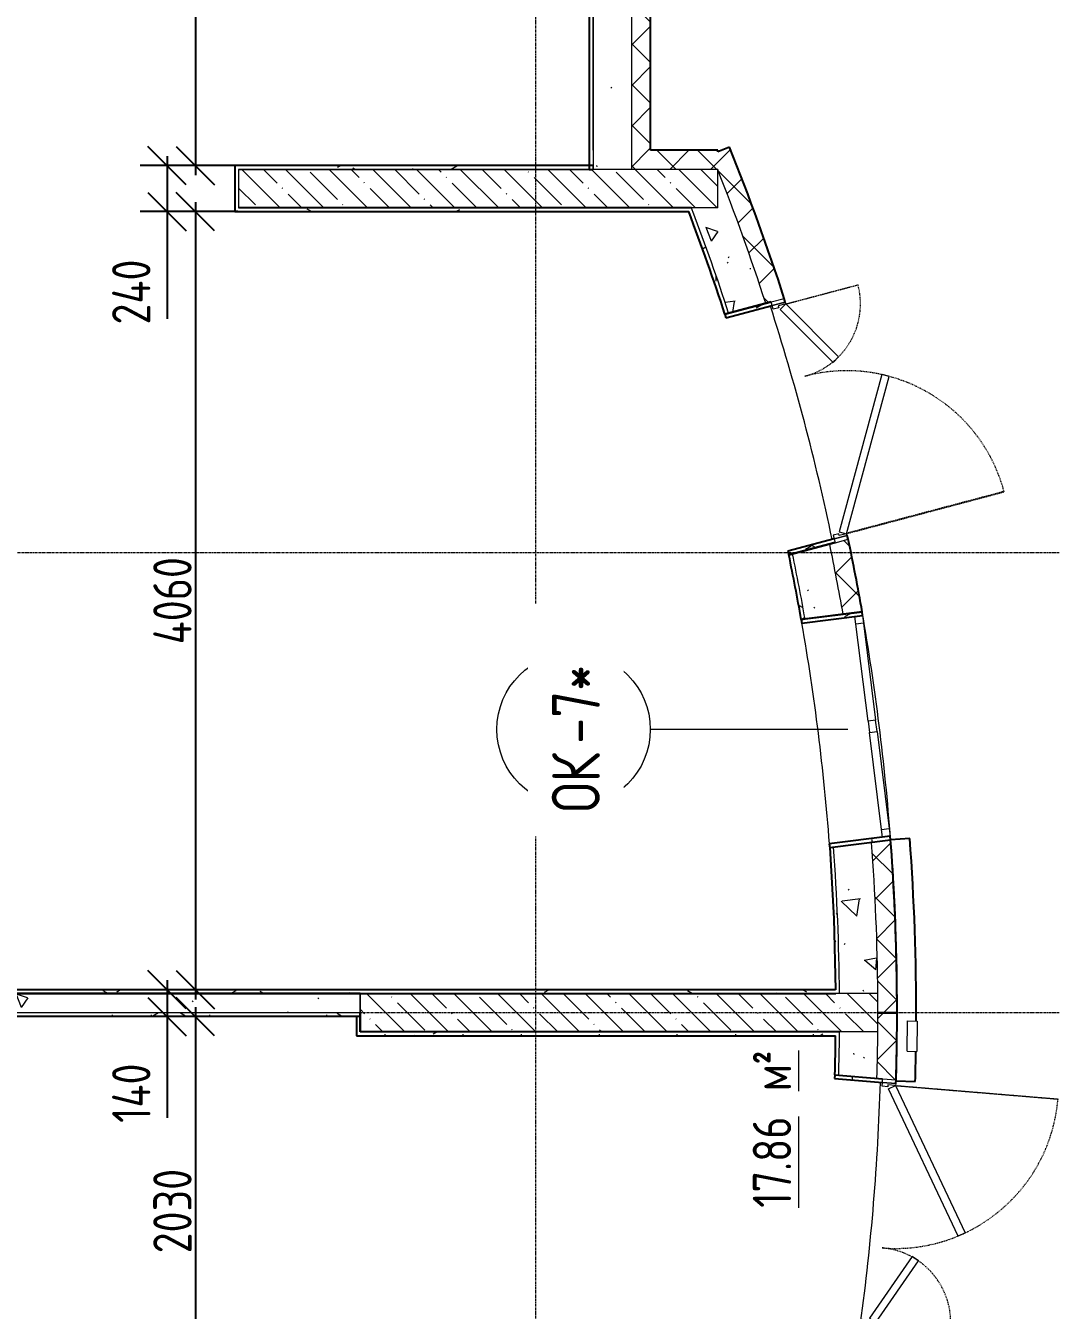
# Model space of a CAD drawing. Header units: millimetres. Extents: x -11854 to 4360091, y -19344 to 4989148.
# Drawn here: x 19502 to 24894, y 53710 to 60413 of the extents above; entities that cross this region are included whole.
import ezdxf

# ---------------------------------------------------------------- set-up
doc = ezdxf.new("R2010")
doc.units = ezdxf.units.MM
doc.linetypes.add('Линия сетки', pattern=[22.225, 12.7, -3.175, 3.175, -3.175])
doc.linetypes.add('Штрих', pattern=[6.35, 3.175, -3.175])
doc.layers.get('0').update_dxf_attribs({"color": 254})
doc.layers.get('Defpoints').update_dxf_attribs({"color": 254})
for name, color, linetype, lineweight in [('A-ANNO-DIMS', 254, 'Continuous', 9), ('A-AREA-IDEN', 254, 'Continuous', 9), ('A-DOOR', 254, 'Continuous', 9), ('A-DOOR-FRAM', 254, 'Continuous', 18), ('A-FLOR', 254, 'Continuous', 9), ('A-GLAZ', 254, 'Continuous', 9), ('A-GLAZ-IDEN', 254, 'Continuous', 9), ('A-WALL', 254, 'Continuous', 9), ('E-COMM', 254, 'Continuous', 9), ('S-GRID', 254, 'Continuous', 9)]:
    doc.layers.add(name, color=color, linetype=linetype, lineweight=lineweight)
doc.styles.add('ISOCPEUR', font='isocpeur.ttf', dxfattribs={"width": 0.8, "height": 200})
doc.styles.add('ISOCPEUR_1', font='isocpeur.ttf', dxfattribs={"width": 0.8, "height": 250})
doc.styles.add('ISOCPEUR_B', font='', dxfattribs={"width": 0.8, "height": 200})
doc.styles.add('ISOCPEUR_B_1', font='', dxfattribs={"width": 0.8, "height": 200})
doc.styles.get('ISOCPEUR_B').set_extended_font_data('ISOCPEUR', bold=True)
doc.styles.get('ISOCPEUR_B_1').set_extended_font_data('ISOCPEUR', bold=True)
doc.dimstyles.new('2_0_мм_ISOCPEUR', dxfattribs={"dimscale": 304.8, "dimtxt": 199.196235, "dimasz": 0.656168, "dimexe": 0.459318, "dimexo": 0.625, "dimgap": 0.065617, "dimtad": 1, "dimdec": 0, "dimtxsty": 'ISOCPEUR', "dimblk1": 'OBLIQUE', "dimblk2": 'OBLIQUE', "dimsah": 1, "dimcen": 2.5, "dimdle": 0.164042, "dimazin": 3, "dimtfac": 1, "dimtix": 1, "dimtmove": 0, "dimatfit": 3, "dimfxl": 0.787402, "dimfxlon": 1, "dimtvp": 1, "dimarcsym": 2})
doc.dimstyles.new('2_0_мм_ISOCPEUR_1', dxfattribs={"dimscale": 304.8, "dimtxt": 199.196235, "dimasz": 0.656168, "dimexe": 0.459318, "dimexo": 0.625, "dimgap": 0.065617, "dimtad": 1, "dimdec": 0, "dimtxsty": 'ISOCPEUR', "dimblk1": 'OBLIQUE', "dimblk2": 'OBLIQUE', "dimsah": 1, "dimcen": 2.5, "dimdle": 0.164042, "dimazin": 3, "dimtfac": 1, "dimtix": 1, "dimtmove": 1, "dimatfit": 3, "dimfxl": 0.787402, "dimfxlon": 1, "dimtvp": 1, "dimarcsym": 2})
pattern_1 = [(140, (23408.74, 513535.3), (63.7558, 728.7365), [76.2, -838.2]), (85, (23408.74, 513535.3), (-764.2276, -140.9716), [60.96, -670.56]), (190.451, (23414.05, 513596.05), (-700.4668, 587.77), [64.76, -712.36]), (136.184, (23205.5, 513535.3), (168.171, 1084.3162), [114.3, -1257.3]), (186.636, (23219.6, 513625.7), (-989.7098, 949.61), [97.14, -1068.54]), (81.184, (23205.5, 513535.3), (-989.7012, 949.6206), [91.44, -1005.84]), (111, (23256.34, 513636.9), (409.0606, 606.4579), [76.2, -838.2]), (56, (23256.34, 513636.9), (-736.7529, 247.2083), [60.96, -670.56]), (161.451, (23290.4, 513687.46), (-327.6855, 853.6683), [64.76, -712.36]), (127.5, (23408.74, 513535.32), (-338.22012, 12.3547), [6.706, -655.726, 6.706, -674.014, -673.1]), (127.5, (23408.74, 513535.32), (-338.22012, 12.3547), [-1343.152, 6.706, -666.394]), (97.5, (23408.74, 513535.32), (-400.72213, 267.27887), [6.706, -381.406, 6.706, -640.486, -256.54]), (97.5, (23408.74, 513535.32), (-400.72213, 267.27887), [-1035.304, 6.706, -249.834]), (57.5, (23408.74, 513308.76), (22.91534, 542.36333), [6.706, -247.294, 6.706, -1837.334]), (57.5, (23408.74, 513308.76), (22.91534, 542.36333), [-260.706, -785.774, 6.706, -1044.854]), (47.5, (23408.74, 513207.16), (-101.7071, 592.51696), [6.706, -323.494, 6.706, -1266.342]), (47.5, (23408.74, 513207.16), (-101.7071, 592.51696), [-336.906, -519.582, 6.706, -740.054])]
pattern_2 = [(135, (23408.74, 513535.32), (-106.066017, -106.066017), []), (225, (23408.74, 513535.32), (106.066017, -106.066017), [])]
pattern_3 = [(135, (23408.74, 513535.32), (-114.04925, -114.04925), []), (135, (23408.74, 513649.37), (-114.04925, -114.04925), [201.612, -40.322, 3.353, -36.97])]
pattern_4 = [(90, (23408.74, 513535.32), (-101.6, 406.4), [33.528, -271.272, 33.528, -271.272, -1625.6]), (90, (23408.74, 513535.32), (-101.6, 406.4), [-609.6, 33.528, -576.072, 33.528, -271.272, -711.2]), (90, (23408.74, 513535.32), (-101.6, 406.4), [-1524, 33.528, -169.672, 33.528, -474.472]), (210, (23357.94, 513687.72), (-301.152724, -291.18818), [33.528, -271.272, 33.528, -1896.872]), (210, (23357.94, 513687.72), (-301.152724, -291.18818), [-338.328, -271.272, 33.528, -576.072, -1016]), (210, (23357.94, 513687.72), (-301.152724, -291.18818), [-1219.2, 33.528, -271.272, 33.528, -677.672]), (210, (23357.94, 513687.72), (-301.152724, -291.18818), [-1557.528, -169.672, 33.528, -474.472]), (330, (23154.74, 513738.52), (402.752724, -115.21182), [33.528, -271.272, 33.528, -1896.872]), (330, (23154.74, 513738.52), (402.752724, -115.21182), [-338.328, -271.272, 33.528, -576.072, -1016]), (330, (23154.74, 513738.52), (402.752724, -115.21182), [-1219.2, 33.528, -271.272, 33.528, -677.672]), (330, (23154.74, 513738.52), (402.752724, -115.21182), [-1557.528, -169.672, 33.528, -474.472])]

# ---------------------------------------------------------------- blocks, each defined once
blk = doc.blocks.new('Окно 1800х800 - ОК 1200Х1800_ОК-3_1 _ВНУТРЕННИЕ ОКНА_ EI 31-7438847-1Д')
at = {"layer": 'A-GLAZ', "lineweight": 18}
for p, q in [((-455, -110), (-415, -110)), ((-415, -110), (-415, -150)), ((665, -110), (705, -110)), ((665, -150), (665, -110)), ((-415, -150), (-455, -150)), ((705, -150), (665, -150))]:
    blk.add_line(p, q, dxfattribs=at)
at = {"layer": 'A-GLAZ'}
for p, q in [((-415, -110), (-415, -150)), ((-415, -110), (95, -110)), ((155, -110), (95, -110)), ((95, -110), (95, -150)), ((155, -110), (665, -110)), ((155, -150), (155, -110)), ((665, -150), (665, -110)), ((95, -150), (-415, -150)), ((95, -150), (155, -150)), ((665, -150), (155, -150))]:
    blk.add_line(p, q, dxfattribs=at)
blk = doc.blocks.new('Дверь_Двупольная_внутренняя ПВХ профиль - Дверной блок наружный металлический остекленный ДНМО 24х13 Л-6073768-1Д')
at = {"layer": 'A-DOOR', "linetype": 'Штрих'}
for p, q in [((618, 1000), (618, 150)), ((-618, 540), (-618, 150))]:
    blk.add_line(p, q, dxfattribs=at)
at = {"layer": 'A-DOOR'}
for p, q in [((620, 1000), (618, 1000)), ((-620, 540), (-618, 540)), ((-650, 150), (-630, 150)), ((-650, 80), (-650, 150)), ((-630, 150), (-630, 80)), ((-618, 150), (-620, 150)), ((618, 150), (620, 150)), ((650, 150), (630, 150)), ((630, 150), (630, 80)), ((650, 80), (650, 150)), ((-630, 80), (-650, 80)), ((630, 80), (650, 80))]:
    blk.add_line(p, q, dxfattribs=at)
at = {"layer": 'A-DOOR', "linetype": 'Штрих', "lineweight": 18}
for p, q in [((620, 150), (620, 1000)), ((-620, 150), (-620, 540))]:
    blk.add_line(p, q, dxfattribs=at)
at = {"layer": 'A-DOOR', "lineweight": 18}
for p, q in [((-116.1, 575), (-136.1, 540.4)), ((-136.1, 540.4), (600, 115.4)), ((620, 150), (-116.1, 575)), ((-620, 150), (-282.3, 345)), ((-282.3, 345), (-262.3, 310.4)), ((-262.3, 310.4), (-600, 115.4)), ((-600, 115.4), (-620, 150)), ((600, 115.4), (620, 150))]:
    blk.add_line(p, q, dxfattribs=at)
at = {"layer": 'A-DOOR', "linetype": 'Штрих'}
for centre, radius, start, end in [((620, 150), 850, 90, 180), ((-620, 150), 390, 360, 90)]:
    blk.add_arc(centre, radius, start, end, dxfattribs=at)
at = {"layer": 'A-DOOR-FRAM'}
for p, q in [((-630, 150), (-620, 150)), ((-630, 80), (-630, 150)), ((-620, 150), (-620, 110)), ((630, 150), (620, 150)), ((620, 150), (620, 110)), ((630, 80), (630, 150)), ((-610, 80), (-630, 80)), ((-620, 110), (-610, 110)), ((-610, 110), (-610, 80)), ((620, 110), (610, 110)), ((610, 110), (610, 80)), ((610, 80), (630, 80))]:
    blk.add_line(p, q, dxfattribs=at)
blk = doc.blocks.new('Дверь_Двупольная_внутренняя ПВХ профиль - Дверной блок наружный металлический остекленный ДНМО 24х13-6796592-1Д')
at = {"layer": 'A-DOOR'}
for p, q in [((-630, -80), (-650, -80)), ((-650, -80), (-650, -150)), ((-630, -150), (-630, -80)), ((630, -150), (630, -80)), ((630, -80), (650, -80)), ((650, -80), (650, -150)), ((-650, -150), (-630, -150)), ((-618, -150), (-620, -150)), ((618, -150), (620, -150)), ((650, -150), (630, -150)), ((-620, -540), (-618, -540)), ((620, -1000), (618, -1000))]:
    blk.add_line(p, q, dxfattribs=at)
at = {"layer": 'A-DOOR', "lineweight": 18}
for p, q in [((-600, -115.4), (-620, -150)), ((-262.3, -310.4), (-600, -115.4)), ((-136.1, -540.4), (600, -115.4)), ((600, -115.4), (620, -150)), ((-620, -150), (-282.3, -345)), ((620, -150), (-116.1, -575)), ((-282.3, -345), (-262.3, -310.4)), ((-116.1, -575), (-136.1, -540.4))]:
    blk.add_line(p, q, dxfattribs=at)
at = {"layer": 'A-DOOR', "linetype": 'Штрих', "lineweight": 18}
for p, q in [((-620, -150), (-620, -540)), ((620, -150), (620, -1000))]:
    blk.add_line(p, q, dxfattribs=at)
at = {"layer": 'A-DOOR', "linetype": 'Штрих'}
for p, q in [((-618, -540), (-618, -150)), ((618, -1000), (618, -150))]:
    blk.add_line(p, q, dxfattribs=at)
for centre, radius, start, end in [((-620, -150), 390, 270, 0), ((620, -150), 850, 180, 270)]:
    blk.add_arc(centre, radius, start, end, dxfattribs=at)
at = {"layer": 'A-DOOR-FRAM'}
for p, q in [((-630, -80), (-630, -150)), ((-610, -80), (-630, -80)), ((-620, -150), (-620, -110)), ((-620, -110), (-610, -110)), ((-610, -110), (-610, -80)), ((610, -80), (630, -80)), ((610, -110), (610, -80)), ((620, -110), (610, -110)), ((620, -150), (620, -110)), ((630, -80), (630, -150)), ((-630, -150), (-620, -150)), ((630, -150), (620, -150))]:
    blk.add_line(p, q, dxfattribs=at)
blk = doc.blocks.new('Домофон - AA-12-7442738-1Д')
at = {"layer": 'E-COMM'}
for p, q in [((9759.6, 441550), (9759.2, 441501)), ((9759.6, 441550), (9917.6, 441548.4)), ((9917.6, 441548.4), (9917.1, 441499.4)), ((9917.1, 441499.4), (9759.2, 441501))]:
    blk.add_line(p, q, dxfattribs=at)
blk = doc.blocks.new('_Oblique')
at = {"color": 0, "linetype": 'ByBlock', "lineweight": -2}
blk.add_line((-0.5, -0.5), (0.5, 0.5), dxfattribs=at)
blk = doc.blocks.new('*D670')
at = {"layer": 'A-ANNO-DIMS', "color": 0, "lineweight": -2, "transparency": 16777216}
for p, q in [((20387.2, 63092.4), (20387.2, 59632.4)), ((20608.1, 63042.4), (20247.2, 63042.4)), ((20608.1, 59682.4), (20247.2, 59682.4))]:
    blk.add_line(p, q, dxfattribs=at)
at = {"layer": 'Defpoints', "color": 0, "transparency": 16777216}
for p in [(20627.2, 63042.4), (20387.2, 59682.4), (20627.2, 59682.4)]:
    blk.add_point(p, dxfattribs=at)
at = {"layer": 'A-ANNO-DIMS', "color": 0, "lineweight": -2, "transparency": 16777216, "xscale": 200, "yscale": 200, "zscale": 200}
for p, rotation in [((20387.2, 63042.4), 90), ((20387.2, 59682.4), 270)]:
    blk.add_blockref('_Oblique', p, dxfattribs=dict(at, rotation=rotation))
at = {"layer": 'A-ANNO-DIMS', "color": 0, "transparency": 16777216, "insert": (20267.2, 61362.4), "char_height": 200, "width": 533.233, "attachment_point": 5, "rotation": 90, "style": 'ISOCPEUR'}
blk.add_mtext('\\A1;3360', dxfattribs=at)
blk = doc.blocks.new('*D671')
at = {"layer": 'A-ANNO-DIMS', "color": 0, "lineweight": -2, "transparency": 16777216}
for p, q in [((20239.2, 59732.4), (20239.2, 59442.4)), ((20608.1, 59682.4), (20099.2, 59682.4)), ((20608.1, 59442.4), (20099.2, 59442.4)), ((20239.2, 59442.4), (20239.2, 58882.4))]:
    blk.add_line(p, q, dxfattribs=at)
at = {"layer": 'Defpoints', "color": 0, "transparency": 16777216}
for p in [(20627.2, 59682.4), (20239.2, 59442.4), (20627.2, 59442.4)]:
    blk.add_point(p, dxfattribs=at)
at = {"layer": 'A-ANNO-DIMS', "color": 0, "lineweight": -2, "transparency": 16777216, "xscale": 200, "yscale": 200, "zscale": 200}
for p, rotation in [((20239.2, 59682.4), 90), ((20239.2, 59442.4), 270)]:
    blk.add_blockref('_Oblique', p, dxfattribs=dict(at, rotation=rotation))
at = {"layer": 'A-ANNO-DIMS', "color": 0, "transparency": 16777216, "insert": (19952.6, 58853.3), "char_height": 200, "width": 418.312, "attachment_point": 1, "rotation": 90, "line_spacing_factor": 1.149209, "style": 'ISOCPEUR'}
blk.add_mtext('\\A1;240', dxfattribs=at)
blk = doc.blocks.new('*D672')
at = {"layer": 'A-ANNO-DIMS', "color": 0, "lineweight": -2, "transparency": 16777216}
for p, q in [((20387.2, 59492.4), (20387.2, 55332.4)), ((20608.1, 59442.4), (20247.2, 59442.4)), ((20608.1, 55382.4), (20247.2, 55382.4))]:
    blk.add_line(p, q, dxfattribs=at)
at = {"layer": 'Defpoints', "color": 0, "transparency": 16777216}
for p in [(20627.2, 59442.4), (20387.2, 55382.4), (20627.2, 55382.4)]:
    blk.add_point(p, dxfattribs=at)
at = {"layer": 'A-ANNO-DIMS', "color": 0, "lineweight": -2, "transparency": 16777216, "xscale": 200, "yscale": 200, "zscale": 200}
for p, rotation in [((20387.2, 59442.4), 90), ((20387.2, 55382.4), 270)]:
    blk.add_blockref('_Oblique', p, dxfattribs=dict(at, rotation=rotation))
at = {"layer": 'A-ANNO-DIMS', "color": 0, "transparency": 16777216, "insert": (20267.2, 57412.4), "char_height": 200, "width": 551.62, "attachment_point": 5, "rotation": 90, "style": 'ISOCPEUR'}
blk.add_mtext('\\A1;4060', dxfattribs=at)
blk = doc.blocks.new('*D673')
at = {"layer": 'A-ANNO-DIMS', "color": 0, "lineweight": -2, "transparency": 16777216}
for p, q in [((20239.2, 55432.4), (20239.2, 55242.4)), ((20608.1, 55382.4), (20099.2, 55382.4)), ((20608.1, 55242.4), (20099.2, 55242.4)), ((20239.2, 55242.4), (20239.2, 54714.4))]:
    blk.add_line(p, q, dxfattribs=at)
at = {"layer": 'Defpoints', "color": 0, "transparency": 16777216}
for p in [(20627.2, 55382.4), (20239.2, 55242.4), (20627.2, 55242.4)]:
    blk.add_point(p, dxfattribs=at)
at = {"layer": 'A-ANNO-DIMS', "color": 0, "lineweight": -2, "transparency": 16777216, "xscale": 200, "yscale": 200, "zscale": 200}
for p, rotation in [((20239.2, 55382.4), 90), ((20239.2, 55242.4), 270)]:
    blk.add_blockref('_Oblique', p, dxfattribs=dict(at, rotation=rotation))
at = {"layer": 'A-ANNO-DIMS', "color": 0, "transparency": 16777216, "insert": (19952.6, 54687.6), "char_height": 200, "width": 381.537, "attachment_point": 1, "rotation": 90, "line_spacing_factor": 1.149209, "style": 'ISOCPEUR'}
blk.add_mtext('\\A1;140', dxfattribs=at)
blk = doc.blocks.new('*D674')
at = {"layer": 'A-ANNO-DIMS', "color": 0, "lineweight": -2, "transparency": 16777216}
for p, q in [((20608.1, 55242.4), (20247.2, 55242.4)), ((20387.2, 55292.4), (20387.2, 53162.4)), ((20608.1, 53212.4), (20247.2, 53212.4))]:
    blk.add_line(p, q, dxfattribs=at)
at = {"layer": 'Defpoints', "color": 0, "transparency": 16777216}
for p in [(20627.2, 55242.4), (20387.2, 53212.4), (20627.2, 53212.4)]:
    blk.add_point(p, dxfattribs=at)
at = {"layer": 'A-ANNO-DIMS', "color": 0, "lineweight": -2, "transparency": 16777216, "xscale": 200, "yscale": 200, "zscale": 200}
for p, rotation in [((20387.2, 55242.4), 90), ((20387.2, 53212.4), 270)]:
    blk.add_blockref('_Oblique', p, dxfattribs=dict(at, rotation=rotation))
at = {"layer": 'A-ANNO-DIMS', "color": 0, "transparency": 16777216, "insert": (20267.2, 54227.4), "char_height": 200, "width": 533.233, "attachment_point": 5, "rotation": 90, "style": 'ISOCPEUR'}
blk.add_mtext('\\A1;2030', dxfattribs=at)
blk = doc.blocks.new('Марка окна - Марка окна-2857-1Д')
at = {"layer": 'A-GLAZ-IDEN'}
blk.add_circle((0, 0), 4.001, dxfattribs=at)

msp = doc.modelspace()

# ---------------------------------------------------------------- hatches: boundary and pattern name
at = {"layer": 'A-WALL'}
h = msp.add_hatch(dxfattribs=at)
h.set_pattern_fill('FP_1', color=8, angle=90, style=0, pattern_type=2)
h.set_pattern_definition(pattern_2)
h.paths.add_polyline_path([(22762, 63262.4), (22662, 63262.4), (22662, 62462.4), (22762, 62462.4), (22762, 63062.4)])
h.paths.add_polyline_path([(22762, 60862.4), (22662, 60862.4), (22662, 59762.4), (22762, 59762.4), (22762, 60196.9)])
h = msp.add_hatch(dxfattribs=at)
h.set_pattern_fill('FP_5', color=8, angle=90, style=0, pattern_type=2)
h.set_pattern_definition(pattern_4)
h.paths.add_polyline_path([(22462, 63042.4), (22442, 63042.4), (22442, 62462.4), (22462, 62462.4)])
h.paths.add_polyline_path([(22462, 59762.4), (22462, 60862.4), (22442, 60862.4), (22442, 59662.4), (22462, 59662.4), (22462, 59682.4)])
h = msp.add_hatch(dxfattribs=at)
h.set_pattern_fill('FP_2', color=8, angle=90, style=0, pattern_type=2)
h.set_pattern_definition(pattern_1)
h.paths.add_polyline_path([(22662, 63062.4), (22462, 63062.4), (22462, 62462.4), (22662, 62462.4)])
h.paths.add_polyline_path([(22662, 60862.4), (22462, 60862.4), (22462, 59662.4), (22662, 59662.4), (22662, 60196.9)])
h = msp.add_hatch(dxfattribs=at)
h.set_pattern_fill('FP_1', color=8, angle=90, style=0, pattern_type=2)
h.set_pattern_definition(pattern_2)
h.paths.add_polyline_path([(23112, 59662.6), (23112, 59762.4), (22662, 59762.4), (22662, 59662.4), (23112, 59662.4)])
h = msp.add_hatch(dxfattribs=at)
h.set_pattern_fill('FP_1', color=8, angle=90, style=0, pattern_type=2)
h.set_pattern_definition(pattern_2)
h.paths.add_polyline_path([(24047.8, 55262.4), (24044.1, 55563.1), (24032.9, 55863.7), (24014.2, 56163.8), (23914.8, 56151.4), (23931.5, 55888.7), (23942.3, 55625.6), (23947.7, 55312.4), (23947.8, 55262.4)])
h.paths.add_polyline_path([(23865.6, 57354.6), (23828, 57557.8), (23792.4, 57733.2), (23696, 57707.6), (23732.5, 57525.2), (23766.2, 57342.2)])
h.paths.add_polyline_path([(23459.4, 58989.8), (23370, 59255.2), (23274.6, 59518.5), (23173, 59779.5), (23112, 59754.9), (23112, 59662.4), (23242.7, 59315.2), (23362.6, 58964.1), (23459, 58989.7)])
h = msp.add_hatch(dxfattribs=at)
h.set_pattern_fill('FP_5', color=8, angle=90, style=0, pattern_type=2)
h.set_pattern_definition(pattern_4)
h.paths.add_polyline_path([(22462, 59662.4), (22462, 59682.4), (20592, 59682.4), (20592, 59662.4), (20612, 59662.4)])
h = msp.add_hatch(dxfattribs=at)
h.set_pattern_fill('FP_5', color=8, angle=90, style=0, pattern_type=2)
h.set_pattern_definition(pattern_4)
h.paths.add_polyline_path([(20612, 59662.4), (20592, 59662.4), (20592, 59442.4), (20612, 59442.4), (20612, 59462.4)])
h = msp.add_hatch(dxfattribs=at)
h.set_pattern_fill('FP_3', color=8, angle=90, style=0, pattern_type=2)
h.set_pattern_definition(pattern_3)
h.paths.add_polyline_path([(22462, 59662.4), (20612, 59662.4), (20612, 59462.4), (22462, 59462.4)])
h = msp.add_hatch(dxfattribs=at)
h.set_pattern_fill('FP_3', color=8, angle=90, style=0, pattern_type=2)
h.set_pattern_definition(pattern_3)
h.paths.add_polyline_path([(23112, 59662.4), (22462, 59662.4), (22462, 59462.4), (23112, 59462.4)])
h = msp.add_hatch(dxfattribs=at)
h.set_pattern_fill('FP_2', color=8, angle=90, style=0, pattern_type=2)
h.set_pattern_definition(pattern_1)
h.paths.add_polyline_path([(23947.4, 55362.4), (23942.3, 55625.6), (23931.5, 55888.7), (23914.8, 56151.4), (23716.1, 56126.6), (23737.9, 55744.8), (23747.4, 55362.4), (23768.5, 55362.4)])
h.paths.add_polyline_path([(23766.2, 57342.2), (23726, 57557.8), (23696, 57707.6), (23502.4, 57656.2), (23536.2, 57487), (23567.5, 57317.4)])
h.paths.add_polyline_path([(23362.6, 58964.1), (23242.7, 59315.2), (23112, 59662.4), (23112, 59462.4), (22975, 59462.4), (22996.2, 59405.2), (23091.6, 59141.3), (23169, 58912.7)])
h = msp.add_hatch(dxfattribs=at)
h.set_pattern_fill('FP_5', color=8, angle=90, style=0, pattern_type=2)
h.set_pattern_definition(pattern_4)
h.paths.add_polyline_path([(22982.6, 59442.4), (22975, 59462.4), (20612, 59462.4), (20612, 59442.4), (22961.3, 59442.4)])
h = msp.add_hatch(dxfattribs=at)
h.set_pattern_fill('FP_5', color=8, angle=90, style=0, pattern_type=2)
h.set_pattern_definition(pattern_4)
h.paths.add_polyline_path([(23747.4, 55362.4), (23737.9, 55744.8), (23716.1, 56126.6), (23696.2, 56124.2), (23717.6, 55753.5), (23727.4, 55362.4)])
h.paths.add_polyline_path([(23567.5, 57317.4), (23522.1, 57557.8), (23502.4, 57656.2), (23483.1, 57651.1), (23516.6, 57483.2), (23547.6, 57314.9)])
h.paths.add_polyline_path([(23169, 58912.7), (23079, 59178.7), (22982.6, 59442.4), (22961.3, 59442.4), (23070.5, 59141.3), (23149.6, 58907.6)])
h = msp.add_hatch(dxfattribs=at)
h.set_pattern_fill('FP_5', color=8, angle=90, style=0, pattern_type=2)
h.set_pattern_definition(pattern_4)
h.paths.add_polyline_path([(23396.4, 58952.4), (23391.3, 58971.7), (23149.6, 58907.6), (23154.8, 58888.2), (23389, 58950.4)])
h = msp.add_hatch(dxfattribs=at)
h.set_pattern_fill('FP_5', color=8, angle=90, style=0, pattern_type=2)
h.set_pattern_definition(pattern_4)
h.paths.add_polyline_path([(23724.8, 57715.2), (23719.6, 57734.5), (23478, 57670.4), (23483.1, 57651.1)])
h = msp.add_hatch(dxfattribs=at)
h.set_pattern_fill('FP_5', color=8, angle=90, style=0, pattern_type=2)
h.set_pattern_definition(pattern_4)
h.paths.add_polyline_path([(23868, 57334.8), (23865.6, 57354.6), (23547.6, 57314.9), (23550.1, 57295.1)])
h = msp.add_hatch(dxfattribs=at)
h.set_pattern_fill('FP_5', color=8, angle=90, style=0, pattern_type=2)
h.set_pattern_definition(pattern_4)
h.paths.add_polyline_path([(24014.2, 56163.8), (24011.7, 56183.7), (23693.8, 56144), (23696.2, 56124.2)])
h = msp.add_hatch(dxfattribs=at)
h.set_pattern_fill('FP_5', color=8, angle=90, style=0, pattern_type=2)
h.set_pattern_definition(pattern_4)
h.paths.add_polyline_path([(23727.4, 55362.4), (23727.2, 55382.4), (18797, 55382.4), (18797, 55362.4), (23337.4, 55362.4)])
h = msp.add_hatch(dxfattribs=at)
h.set_pattern_fill('FP_2', color=8, angle=90, style=0, pattern_type=2)
h.set_pattern_definition(pattern_1)
h.paths.add_polyline_path([(21247, 55262.4), (21247, 55362.4), (19082, 55362.4), (19082, 55262.4), (19102, 55262.4)])
h = msp.add_hatch(dxfattribs=at)
h.set_pattern_fill('FP_3', color=8, angle=90, style=0, pattern_type=2)
h.set_pattern_definition(pattern_3)
h.paths.add_polyline_path([(23947.4, 55162.4), (23947.4, 55362.4), (21247, 55362.4), (21247, 55162.4), (23768.5, 55162.4)])
h = msp.add_hatch(dxfattribs=at)
h.set_pattern_fill('FP_5', color=8, angle=90, style=0, pattern_type=2)
h.set_pattern_definition(pattern_4)
h.paths.add_polyline_path([(21247, 55262.4), (19102, 55262.4), (19102, 55242.4), (21247, 55242.4)])
h = msp.add_hatch(dxfattribs=at)
h.set_pattern_fill('FP_2', color=8, angle=90, style=0, pattern_type=2)
h.set_pattern_definition(pattern_1)
h.paths.add_polyline_path([(23947.8, 55262.4), (23947.4, 55262.4), (23947.7, 55212.4)])
h.paths.add_polyline_path([(23947.4, 55162.4), (23747.4, 55162.4), (23745.7, 55039.9), (23743.3, 54937.4), (23942.9, 54920.8), (23945.8, 55041.6)])
h.paths.add_polyline_path([(23835.6, 53625.3), (23636, 53641.8), (23614.2, 53491.7), (23589.3, 53335.3), (23546.5, 53092.3), (23508.2, 52896.8), (23492.5, 52821.3), (23686.1, 52769.9), (23742.8, 53053.8), (23792.7, 53339)])
h.paths.add_polyline_path([(23378.5, 51610), (23184.9, 51661.4), (23084, 51360.5), (22975.1, 51062.4), (23112, 51062.4), (23112, 50862.4), (23206.3, 51109.6), (23295.2, 51358.9), (23337.4, 51486.4)])
h = msp.add_hatch(dxfattribs=at)
h.set_pattern_fill('FP_1', color=8, angle=90, style=0, pattern_type=2)
h.set_pattern_definition(pattern_2)
h.paths.add_polyline_path([(24047.8, 55262.4), (23947.8, 55262.4), (23947.4, 55162.4), (23945.8, 55041.6), (23942.9, 54920.8), (24042.7, 54912.5), (24046.5, 55087.5)])
h.paths.add_polyline_path([(23935.4, 53617), (23835.6, 53625.3), (23792, 53335.3), (23742.8, 53053.8), (23686.1, 52769.9), (23782.9, 52744.3), (23840.8, 53033.9), (23893.2, 53335.3)])
h.paths.add_polyline_path([(23475.2, 51584.4), (23378.5, 51610), (23295.2, 51358.9), (23206.3, 51109.6), (23112, 50862.2), (23112, 50781), (23176.9, 50754.9), (23283.1, 51029), (23382.5, 51305.5)])
h = msp.add_hatch(dxfattribs=at)
h.set_pattern_fill('FP_5', color=8, angle=90, style=0, pattern_type=2)
h.set_pattern_definition(pattern_4)
h.paths.add_polyline_path([(23747.4, 55162.4), (21247, 55162.4), (21247, 55142.4), (23747.2, 55142.4), (23747.3, 55152.4)])
h = msp.add_hatch(dxfattribs=at)
h.set_pattern_fill('FP_5', color=8, angle=90, style=0, pattern_type=2)
h.set_pattern_definition(pattern_4)
h.paths.add_polyline_path([(23747.2, 55142.4), (23727.2, 55142.4), (23723.4, 54939), (23743.3, 54937.4), (23745.7, 55039.9)])
h.paths.add_polyline_path([(23636, 53641.8), (23616, 53643.4), (23584, 53427.6), (23544.5, 53192.4), (23564.8, 53192.4), (23602.6, 53416.8)])
h = msp.add_hatch(dxfattribs=at)
h.set_pattern_fill('FP_5', color=8, angle=90, style=0, pattern_type=2)
h.set_pattern_definition(pattern_4)
h.paths.add_polyline_path([(24042.7, 54912.5), (24042.3, 54912.6), (24042.3, 54907.2)])
h.paths.add_polyline_path([(23972.5, 54918.4), (23723.4, 54939), (23721.7, 54919.1), (23970.9, 54898.4)])

# ---------------------------------------------------------------- linework, layer by layer
at = {"layer": 'A-FLOR', "color": 8}
for start, end in [(11.83839, 17.82609), (352.31342, 358.30109)]:
    msp.add_arc((11902.7, 55256.9), 12063.2, start, end, dxfattribs=at)
at = {"layer": 'A-GLAZ-IDEN', "color": 8}
msp.add_line((23790.6, 56740.6), (22760.1, 56739.7), dxfattribs=at)
at = {"layer": 'A-WALL', "color": 8, "lineweight": 25}
for p, q in [((22442, 60862.4), (22442, 59662.4)), ((22762, 59762.4), (22762, 60862.4)), ((23112, 59762.4), (22762, 59762.4)), ((23173, 59779.5), (23112, 59754.9)), ((23112, 59754.9), (23112, 59762.4)), ((22462, 59682.4), (20592, 59682.4)), ((20592, 59682.4), (20592, 59442.4)), ((22442, 59662.4), (22462, 59662.4)), ((22975, 59462.4), (20612, 59462.4)), ((22975, 59462.4), (22975, 59462.4)), ((20592, 59442.4), (22961.3, 59442.4)), ((23464.5, 58970.4), (23459.4, 58989.8)), ((23391.3, 58971.7), (23149.6, 58907.6)), ((23154.8, 58888.2), (23396.4, 58952.4)), ((23169, 58912.7), (23391.3, 58971.7)), ((23149.6, 58907.6), (23169, 58912.7)), ((23149.6, 58907.6), (23154.8, 58888.2)), ((23719.6, 57734.5), (23478, 57670.4)), ((23483.1, 57651.1), (23724.8, 57715.2)), ((23724.8, 57715.2), (23502.4, 57656.2)), ((23792.8, 57733.3), (23787.7, 57752.6)), ((23478, 57670.4), (23483.1, 57651.1)), ((23502.4, 57656.2), (23483.1, 57651.1)), ((23865.6, 57354.6), (23547.6, 57314.9)), ((23547.6, 57314.9), (23567.5, 57317.4)), ((23547.6, 57314.9), (23550.1, 57295.1)), ((23550.1, 57295.1), (23868, 57334.8)), ((23567.5, 57317.4), (23865.6, 57354.6)), ((23868, 57334.8), (23865.6, 57354.6)), ((24011.7, 56183.7), (23693.8, 56144)), ((24014.2, 56163.8), (24011.7, 56183.7)), ((24113.9, 56171.7), (24014.2, 56164.2)), ((23693.8, 56144), (23696.2, 56124.2)), ((23696.2, 56124.2), (24014.2, 56163.8)), ((23727.2, 55382.4), (18817, 55382.4)), ((21247, 55362.4), (19082, 55362.4)), ((19082, 55362.4), (23727.4, 55362.4)), ((21247, 55242.4), (19102, 55242.4)), ((21227, 55242.4), (21227, 55142.4)), ((21247, 55262.4), (21247, 55162.4)), ((21247, 55162.4), (21247, 55262.4)), ((23947.4, 55262.4), (24047.8, 55262.4)), ((24047.8, 55262.4), (23947.4, 55262.4)), ((21227, 55142.4), (23727.2, 55142.4)), ((23747.4, 55162.4), (21247, 55162.4)), ((23723.4, 54939), (23721.7, 54919.1)), ((23721.7, 54919.1), (23970.9, 54898.4)), ((23723.4, 54939), (23972.5, 54918.4)), ((24041.1, 54892.6), (24042.7, 54912.5)), ((24042.6, 54907.2), (24142.5, 54904.3))]:
    msp.add_line(p, q, dxfattribs=at)
at = {"layer": 'A-WALL', "color": 8}
for p, q in [((22462, 60862.4), (22462, 59662.4)), ((22462, 59762.4), (22462, 60862.4)), ((22662, 60862.4), (22662, 59662.4)), ((20612, 59662.4), (20612, 59462.4)), ((23112, 59662.4), (20612, 59662.4)), ((20612, 59662.4), (22462, 59662.4)), ((22462, 59662.4), (22462, 59682.4)), ((23112, 59462.4), (23112, 59662.6)), ((23112, 59462.4), (22975, 59462.4)), ((21247, 55362.4), (21247, 55262.4)), ((21247, 55262.4), (21247, 55362.4)), ((23947.4, 55362.4), (23727.4, 55362.4)), ((23947.4, 55162.4), (23947.4, 55362.4)), ((21247, 55262.4), (19082, 55262.4)), ((23747.2, 55142.4), (23747.4, 55162.4)), ((23947.4, 55162.4), (23747.4, 55162.4))]:
    msp.add_line(p, q, dxfattribs=at)
at = {"layer": 'A-WALL', "color": 8, "lineweight": 25, "flags": 128}
msp.add_lwpolyline([(23696.2, 56124.2), (23717.6, 55753.5), (23727.2, 55382.4)], dxfattribs=at)
at = {"layer": 'A-WALL', "color": 8, "lineweight": 25}
for radius, start, end in [(12100, 17.94153, 21.92009), (11780, 18.02526, 20.78356), (12100, 9.95696, 11.78282), (11780, 10.03423, 11.69909), (12200, 359.79589, 4.2742), (12100, 358.31779, 4.2742), (12100, 360, 4.2724), (12100, 358.34305, 0), (11780, 358.42679, 359.41633), (12200, 358.31779, 359.05383)]:
    msp.add_arc((11947.8, 55262.4), radius, start, end, dxfattribs=at)
at = {"layer": 'A-WALL', "color": 8}
for centre, radius, start, end in [((11947.8, 55262.4), 12000, 17.96722, 21.51032), ((11947.8, 55262.4), 11800, 20.74671, 20.85059), ((11947.9, 55262.5), 11799.9, 18.01989, 20.74671), ((11947.8, 55262.4), 11800, 18.0199, 20.74671), ((11947.8, 55262.4), 11800, 10.02928, 11.70445), ((11947.8, 55262.4), 11800, 10.02928, 11.70445), ((11947.8, 55262.4), 12000, 9.98066, 11.75713), ((11947.8, 55262.4), 12100, 4.2742, 9.95696), ((11947.8, 55262.4), 11780, 4.29248, 9.93688), ((11947.8, 55262.4), 11800, 0.48556, 4.20008), ((11947.8, 55262.4), 11800, 0.48556, 4.20008), ((11947.8, 55262.4), 12000, 0.47747, 4.2487), ((11947.8, 55262.4), 12000, 360, 0.47747), ((11947.8, 55262.4), 12000, 359.52253, 0), ((11947.8, 55262.4), 11800, 358.42142, 359.41732), ((11947.8, 55262.4), 11800, 358.42142, 359.41732), ((11947.8, 55262.4), 12000, 358.36874, 359.52253)]:
    msp.add_arc(centre, radius, start, end, dxfattribs=at)
at = {"layer": 'S-GRID', "color": 8, "linetype": 'Линия сетки'}
for p, q in [((22162, 75548.5), (22162, 42182.4)), ((22162, 75548.5), (22162, 42182.4)), ((24894.1, 57662.4), (-496.2, 57662.4)), ((24894.1, 55262.4), (-496.2, 55262.4))]:
    msp.add_line(p, q, dxfattribs=at)

# ---------------------------------------------------------------- block references
at = {"layer": 'A-DOOR', "color": 8}
for name, p, rotation in [('Дверь_Двупольная_внутренняя ПВХ профиль - Дверной блок наружный металлический остекленный ДНМО 24х13 Л-6073768-1Д', (23480.7, 58322.9), 284.8621758087153), ('Дверь_Двупольная_внутренняя ПВХ профиль - Дверной блок наружный металлический остекленный ДНМО 24х13-6796592-1Д', (23839.1, 54277.2), 85.2636971696911)]:
    msp.add_blockref(name, p, dxfattribs=dict(at, rotation=rotation))
at = {"layer": 'A-GLAZ', "color": 8, "rotation": 97.1146792682804}
msp.add_blockref('Окно 1800х800 - ОК 1200Х1800_ОК-3_1 _ВНУТРЕННИЕ ОКНА_ EI 31-7438847-1Д', (23806.1, 56616.6), dxfattribs=at)
at = {"layer": 'A-GLAZ-IDEN', "color": 8, "xscale": 99.99999999999991, "yscale": 99.99999999999991, "zscale": 99.99999999999991, "rotation": 90}
msp.add_blockref('Марка окна - Марка окна-2857-1Д', (22360, 56740.6), dxfattribs=at)
at = {"layer": 'E-COMM', "color": 8, "rotation": 90}
msp.add_blockref('Домофон - AA-12-7442738-1Д', (465651.2, 45301.8), dxfattribs=at)

# ---------------------------------------------------------------- texts
at = {"layer": 'A-AREA-IDEN', "color": 8, "char_height": 200, "attachment_point": 1, "rotation": 90}
for s, insert, width, style in [('\\L\\fISOCPEUR|b1|i0|c238|p34|;\\W.8;\\L²', (23295.1, 54991), 128.27, 'ISOCPEUR_B_1'), ('\\L\\fISOCPEUR|b1|i0|c204|p34|;\\W.8;\\Lм', (23295.1, 54853.4), 166.751, 'ISOCPEUR_B'), ('\\L17.86 ', (23295.1, 54244.9), 737.552, 'ISOCPEUR_B')]:
    msp.add_mtext(s, dxfattribs=dict(at, insert=insert, width=width, style=style))

# ---------------------------------------------------------------- dimensions: what is measured, and where the dimension line sits
at = {"layer": 'A-ANNO-DIMS', "color": 8}
for base, p1, p2, override, picture, middle in [((20387.2, 59682.4), (20627.2, 63042.4), (20627.2, 59682.4), {"dimfxl": 3360.00011}, '*D670', (20267.2, 61362.4)), ((20387.2, 55382.4), (20627.2, 59442.4), (20627.2, 55382.4), {"dimfxl": 4059.999958}, '*D672', (20267.2, 57412.4)), ((20387.2, 53212.4), (20627.2, 55242.4), (20627.2, 53212.4), {"dimfxl": 2029.998712}, '*D674', (20267.2, 54227.4))]:
    dim = msp.add_linear_dim(base=base, p1=p1, p2=p2, angle=90, dimstyle='2_0_мм_ISOCPEUR_1', override=override, dxfattribs=at)
    dim.commit()
    dim.dimension.update_dxf_attribs({"geometry": picture, "text_midpoint": middle})
for base, p1, p2, override, picture, middle in [((20239.2, 59442.4), (20627.2, 59682.4), (20627.2, 59442.4), {"dimfxl": 240}, '*D671', (20239.2, 59062.4)), ((20239.2, 55242.4), (20627.2, 55382.4), (20627.2, 55242.4), {"dimfxl": 140}, '*D673', (20239.2, 54878.4))]:
    dim = msp.add_linear_dim(base=base, p1=p1, p2=p2, angle=90, dimstyle='2_0_мм_ISOCPEUR', override=override, dxfattribs=at)
    dim.commit()
    dim.dimension.update_dxf_attribs({"geometry": picture, "text_midpoint": middle, "dimtype": 160})

# ---------------------------------------------------------------- next in the draw order: texts
at = {"layer": 'A-GLAZ-IDEN', "color": 8, "insert": (22246.8, 56308.1), "char_height": 250, "width": 432.911, "attachment_point": 1, "rotation": 90, "style": 'ISOCPEUR_1', "bg_fill": 2}
msp.add_mtext('ОК', dxfattribs=at)

# ---------------------------------------------------------------- next in the draw order: texts
at = {"layer": 'A-GLAZ-IDEN', "color": 8, "insert": (22246.8, 56665.3), "char_height": 250, "width": 606.076, "attachment_point": 1, "rotation": 90, "style": 'ISOCPEUR_1', "bg_fill": 2}
msp.add_mtext('-7*', dxfattribs=at)

doc.saveas('drawing.dxf')
